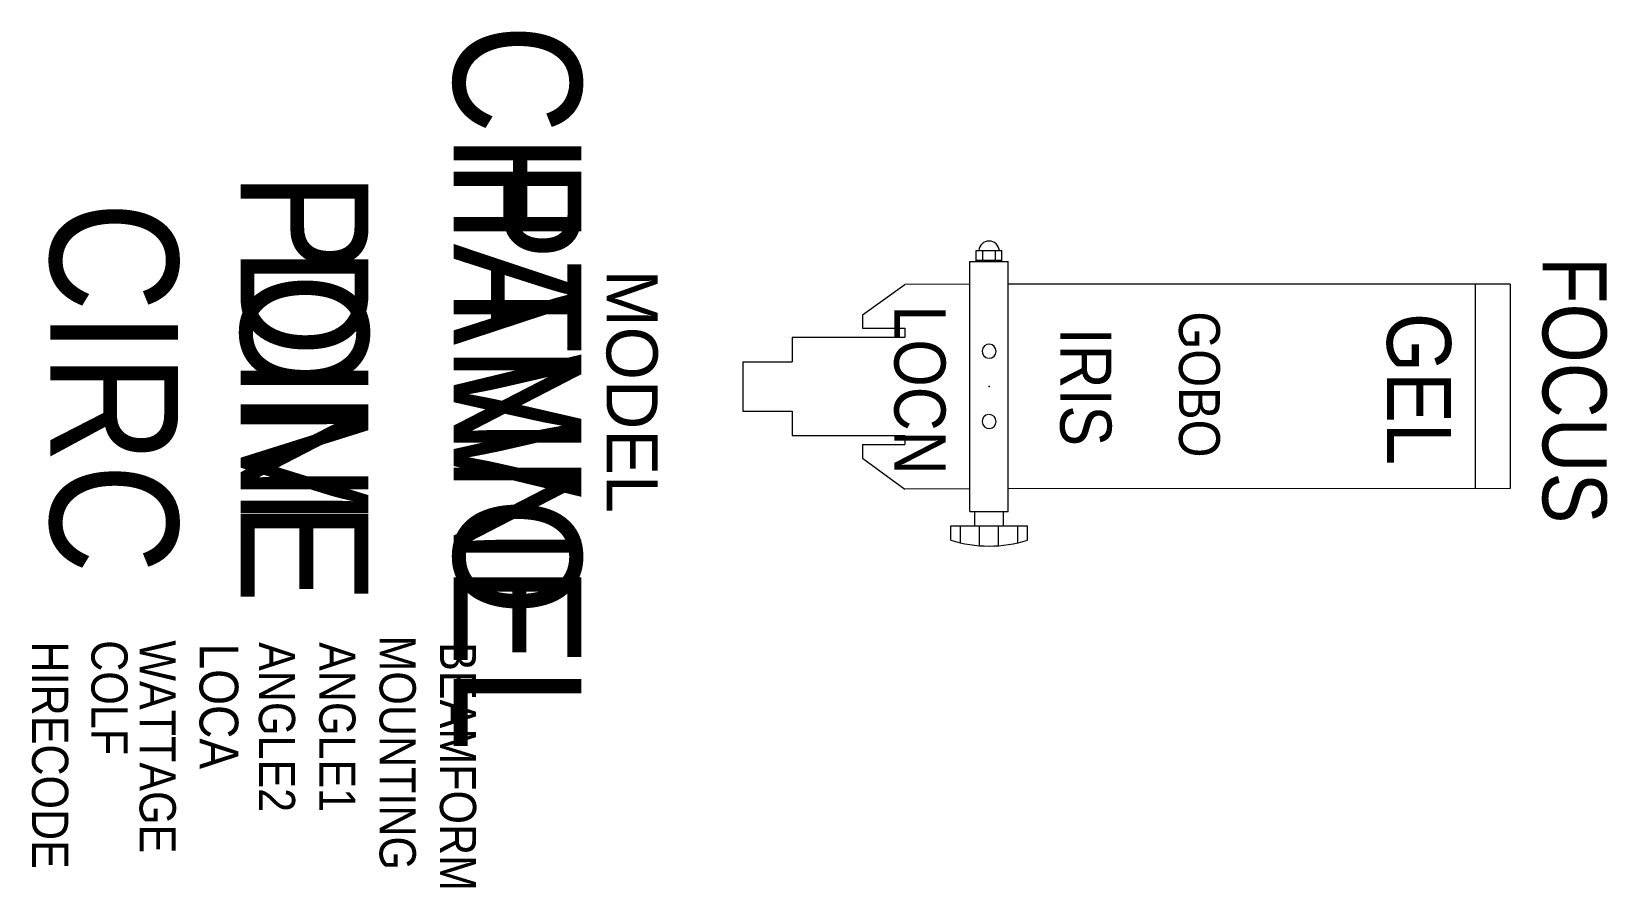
# Model space of a CAD drawing. Extents: x 2945 to 4178, y 2746 to 3415.
import ezdxf
from ezdxf.enums import TextEntityAlignment as Align

# ---------------------------------------------------------------- set-up
doc = ezdxf.new("R2010")
doc.units = 0
doc.layers.get('0').update_dxf_attribs({"linetype": 'CONTINUOUS'})
for name, color, linetype in [('CHANNEL', 3, 'CONTINUOUS'), ('CIRC', 6, 'CONTINUOUS'), ('DIMMER', 4, 'CONTINUOUS'), ('FOCUS', 2, 'CONTINUOUS'), ('GEL', 1, 'CONTINUOUS'), ('LANTERNS', 4, 'CONTINUOUS'), ('LOCATION', 7, 'CONTINUOUS'), ('MODEL', 6, 'CONTINUOUS'), ('PATCH', 5, 'CONTINUOUS'), ('PATCH2', 5, 'CONTINUOUS')]:
    doc.layers.add(name, color=color, linetype=linetype)

msp = doc.modelspace()

# ---------------------------------------------------------------- linework, layer by layer
for p, q in [((3684.1, 3244.2), (3704.1, 3244.2)), ((3684.1, 3235.7), (3684.1, 3244.2)), ((3689.1, 3236.7), (3689.1, 3244.2)), ((3699.1, 3236.7), (3699.1, 3244.2)), ((3704.1, 3235.7), (3704.1, 3244.2)), ((3679.1, 3138), (3679.1, 3235.7)), ((3679.1, 3235.7), (3709.1, 3235.7)), ((3684.1, 3236.7), (3704.1, 3236.7)), ((3709.1, 3138), (3709.1, 3235.7)), ((3595.1, 3194), (3628.1, 3217.7)), ((3679.1, 3217.8), (3628.1, 3217.7)), ((4101.6, 3218), (3709.1, 3217.8)), ((4074.2, 3218), (4074.3, 3058)), ((4101.6, 3218), (4101.6, 3058)), ((3595.1, 3194), (3595.1, 3183.5)), ((3595.1, 3183.5), (3628.1, 3183.5)), ((3628.1, 3183.5), (3628.1, 3176.5)), ((3540, 3176.5), (3628.1, 3176.5)), ((3540, 3176.5), (3540, 3157.2)), ((3501.6, 3157.2), (3501.6, 3118.7)), ((3501.6, 3157.2), (3540, 3157.2)), ((3679.1, 3040.2), (3679.1, 3138)), ((3709.1, 3040.2), (3709.1, 3138)), ((3501.6, 3118.7), (3540, 3118.7)), ((3540, 3118.7), (3540, 3099.5)), ((3540, 3099.5), (3628.1, 3099.5)), ((3628.1, 3099.5), (3628.1, 3092.5)), ((3595.1, 3092.5), (3628.1, 3092.5)), ((3595.1, 3092.5), (3595.1, 3081.8)), ((3595.1, 3081.8), (3628.1, 3057.7)), ((3679.1, 3057.8), (3628.1, 3057.7)), ((4101.6, 3058), (3709.1, 3057.8)), ((3679.1, 3040.2), (3709.1, 3040.2)), ((3682.9, 3029), (3682.9, 3040.2)), ((3705.4, 3029), (3705.4, 3040.2)), ((3664.1, 3028.9), (3724.1, 3028.9)), ((3664.1, 3017.7), (3664.1, 3028.9)), ((3671.6, 3015.7), (3671.6, 3028.9)), ((3686.6, 3013.4), (3686.6, 3028.9)), ((3701.5, 3013.4), (3701.5, 3028.9)), ((3716.6, 3015.7), (3716.6, 3028.9)), ((3724.1, 3017.7), (3724.1, 3028.9))]:
    msp.add_line(p, q)
for centre, radius, start, end in [((3694.1, 3243.6), 8.03, 4.7579, 175.2421), ((3694.1, 3165.5), 5.5, 270, 265.0266), ((3694.1, 3110.5), 5.5, 94.9734, 90), ((3694.1, 3113.7), 100.6, 252.6418, 287.3582)]:
    msp.add_arc(centre, radius, start, end)
msp.add_point((3694.1, 3138))

# ---------------------------------------------------------------- texts
at = {"layer": 'CHANNEL', "width": 0.89}
msp.add_attdef('CHANNEL', text='', height=100, rotation=270, dxfattribs=at).set_placement((3275.3, 3137.1), align=Align.CENTER)
at = {"layer": 'CIRC', "width": 0.89}
msp.add_attdef('CIRC', text='', height=100, rotation=270, dxfattribs=at).set_placement((2959.8, 3137.1), align=Align.CENTER)
at = {"layer": 'DIMMER', "width": 0.89}
msp.add_attdef('DIM', text='', height=100, rotation=270, dxfattribs=at).set_placement((3108.7, 3138), align=Align.CENTER)
at = {"layer": 'FOCUS', "color": 30, "width": 0.89}
msp.add_attdef('FOCUS', text='', height=50, rotation=270, dxfattribs=at).set_placement((4127, 3135), align=Align.CENTER)
at = {"layer": 'GEL', "width": 0.89}
for tag, height, p in [('GOBO', 32, (3842.6, 3139.5)), ('GEL', 50, (4005.3, 3135.9))]:
    msp.add_attdef(tag, text='', height=height, rotation=270, dxfattribs=at).set_placement(p, align=Align.CENTER)
at = {"layer": 'LANTERNS', "color": 30, "width": 0.89}
msp.add_attdef('IRIS', text='', height=40, rotation=270, dxfattribs=at).set_placement((3769.8, 3137.6), align=Align.MIDDLE)
at = {"layer": 'LANTERNS', "color": 0, "width": 0.89, "flags": 1}
for tag, p, s, height in [('HIRECODE', (2945.6, 2938.5), '', 28.3), ('COLF', (2992, 2939.5), 'N', 28.3), ('WATTAGE', (3029.7, 2939.4, 0), '600', 28.3), ('LOCA', (3076.6, 2936.9), '', 30.3), ('ANGLE2', (3123, 2938), '30', 28.3), ('ANGLE1', (3170.2, 2938), '18', 28.3), ('MOUNTING', (3217.4, 2943.2), 'STANDARD HOOK CLAMP', 28.305), ('BEAMFORM', (3264.6, 2938), 'C', 28.3)]:
    msp.add_attdef(tag, p, s, height=height, rotation=270, dxfattribs=at)
at = {"layer": 'LOCATION', "width": 0.89}
msp.add_attdef('LOCN', text='', height=40, rotation=270, dxfattribs=at).set_placement((3620, 3135.1), align=Align.CENTER)
at = {"layer": 'MODEL'}
msp.add_attdef('MODEL', text='BRIO 1830', height=40, rotation=270, dxfattribs=at).set_placement((3394.9, 3134.1), align=Align.CENTER)
at = {"layer": 'PATCH', "width": 0.89}
msp.add_attdef('PONE', text='', height=100, rotation=270, dxfattribs=at).set_placement((3108.7, 3137.1), align=Align.CENTER)
at = {"layer": 'PATCH2', "width": 0.89}
msp.add_attdef('PTWO', text='', height=100, rotation=270, dxfattribs=at).set_placement((3275.3, 3137.1), align=Align.CENTER)

doc.saveas('drawing.dxf')
